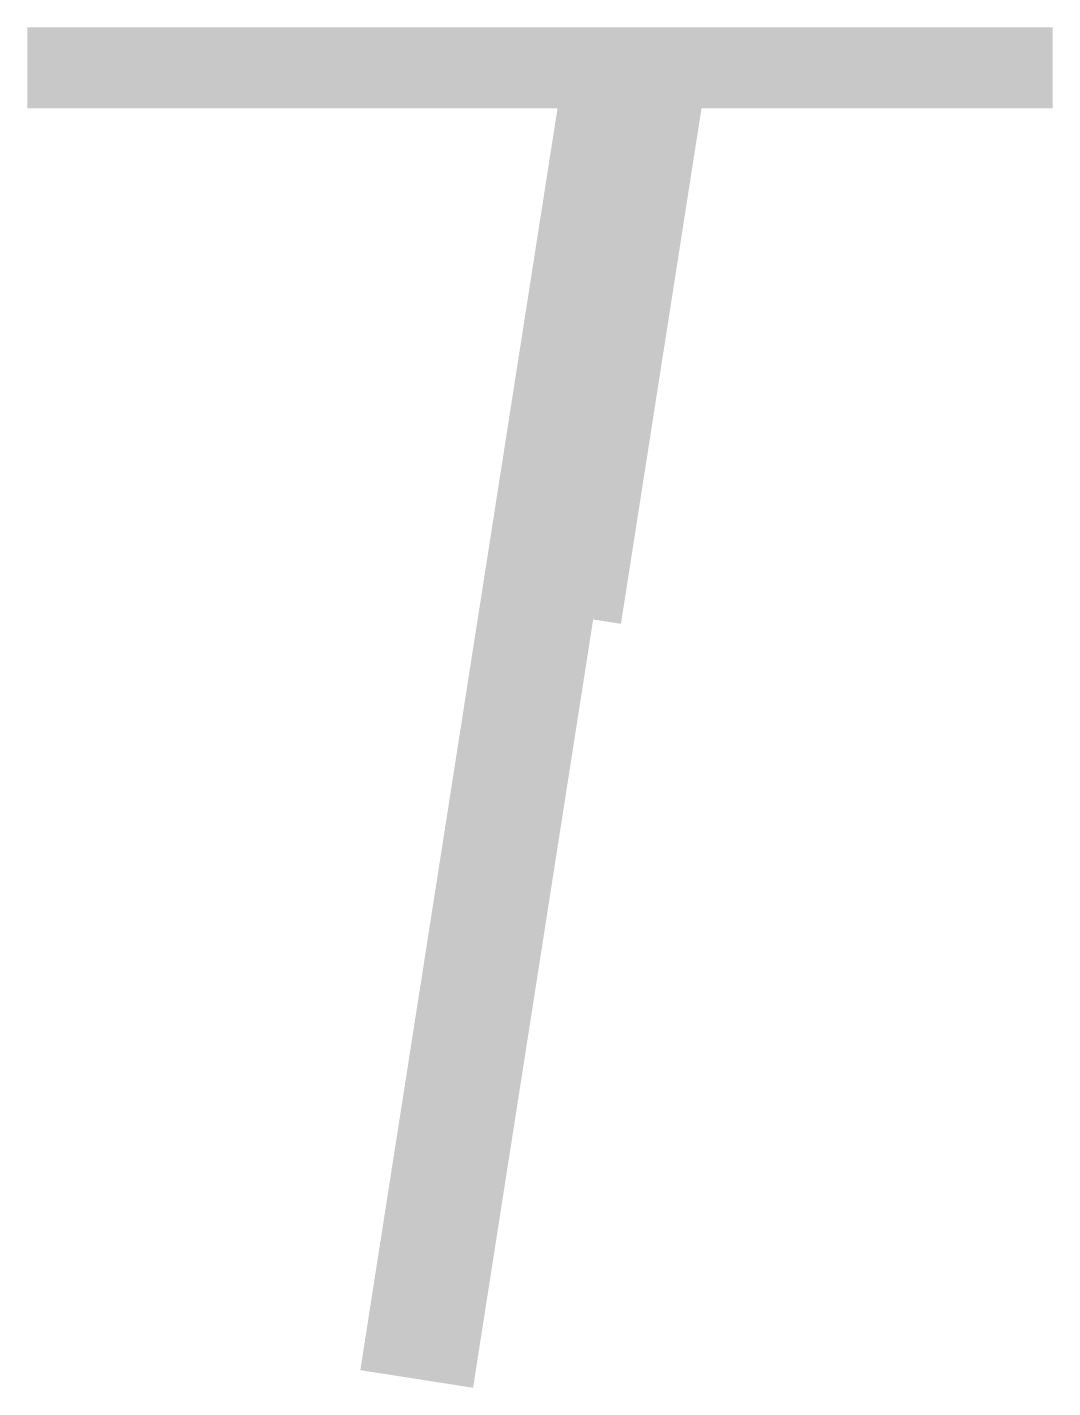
# Model space of a CAD drawing. Header units: millimetres. Extents: x -472210 to 610932, y -1721835 to -571782.
# Drawn here: x -472210 to -441210, y -948462 to -907345 of the extents above; entities that cross this region are included whole.
import ezdxf

# ---------------------------------------------------------------- set-up
doc = ezdxf.new("R2010")
doc.units = ezdxf.units.MM
doc.header["$LTSCALE"] = 400
doc.layers.add('バルコニー・庇範囲', color=122, linetype='Continuous')

msp = doc.modelspace()

# ---------------------------------------------------------------- hatches: boundary and pattern name
at = {"layer": 'バルコニー・庇範囲', "true_color": 0xf7abae, "transparency": 33554457}
h = msp.add_hatch(color=241, dxfattribs=at)
h.dxf.hatch_style = 1
h.paths.add_polyline_path([(-456180.66, -909795.13), (-458524.91, -924793.07), (-455111.18, -925293.09), (-458519.44, -924758.08)], flags=0)
edge = h.paths.add_edge_path(flags=17)
edge.add_line((-456180.66, -909795.13), (-458524.91, -924793.07))
edge.add_line((-472210.39, -909795.13), (-456180.66, -909795.13))
edge.add_line((-472210.39, -909795.13), (-472210.39, -907345.13))
edge.add_line((-472210.39, -907345.13), (-441210.39, -907345.13))
edge.add_line((-441210.39, -907345.13), (-441210.39, -909795.13))
edge.add_line((-441210.39, -909795.13), (-451828.09, -909795.13))
edge.add_line((-451828.09, -909795.13), (-454263.66, -925374.97))
edge.add_line((-454263.66, -925374.97), (-455103.46, -925243.69))
edge.add_line((-455111.18, -925293.09), (-455103.46, -925243.69))
edge.add_line((-458524.91, -924793.07), (-455111.18, -925293.09))
at = {"layer": 'バルコニー・庇範囲', "true_color": 0xadddf7, "transparency": 33554457}
h = msp.add_hatch(color=141, dxfattribs=at)
h.dxf.hatch_style = 1
edge = h.paths.add_edge_path()
edge.add_line((-455111.18, -925290.88), (-458624.96, -947770.09))
edge.add_line((-458624.96, -947770.09), (-458733.08, -948461.69))
edge.add_line((-458733.08, -948461.69), (-462141.68, -947928.83))
edge.add_line((-462141.68, -947928.83), (-458519.78, -924758.02))
edge.add_line((-458519.78, -924758.02), (-455111.18, -925293.09))

doc.saveas('drawing.dxf')
